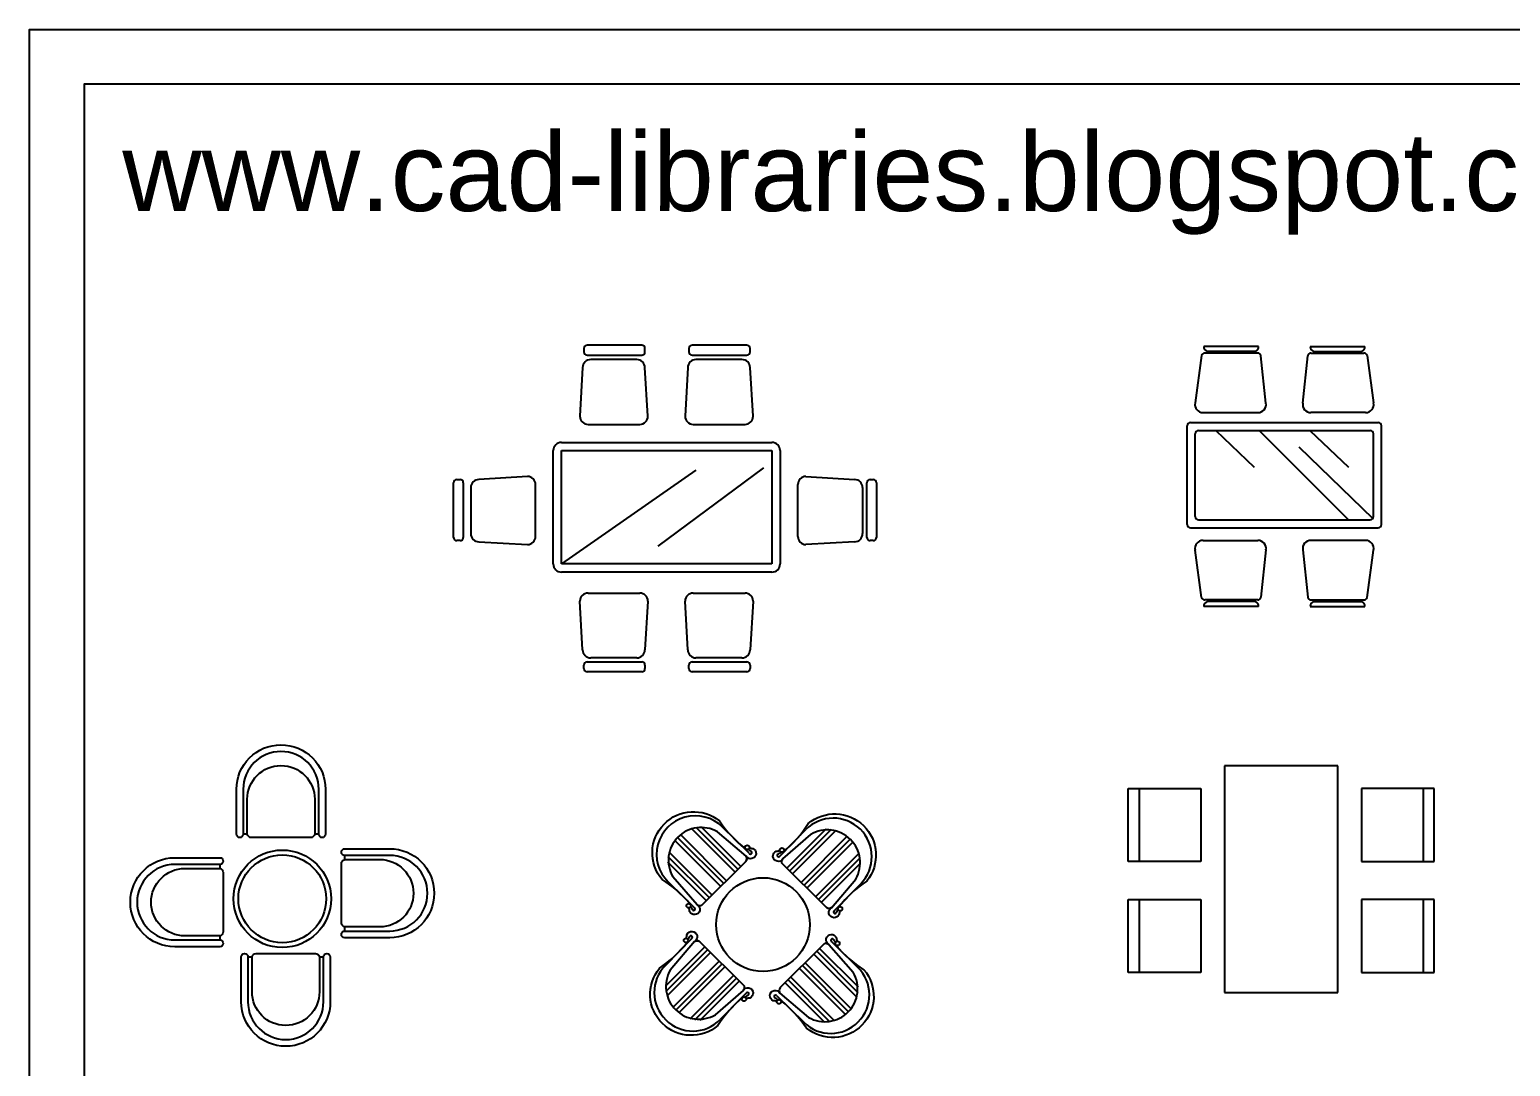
# Model space of a CAD drawing. Header units: inches. Extents: x 13 to 55.5, y 11.7 to 36.5.
# Drawn here: x 34.5 to 43.65, y 30.11 to 36.51 of the extents above; entities that cross this region are included whole.
import ezdxf

# ---------------------------------------------------------------- set-up
doc = ezdxf.new("R2010")
doc.units = ezdxf.units.IN
doc.header["$MEASUREMENT"] = 0
for name, color, linetype in [('02', 2, 'Continuous'), ('4', 4, 'Continuous'), ('kadrbm', 4, 'Continuous')]:
    doc.layers.add(name, color=color, linetype=linetype)
doc.styles.add('bmmm', font='swissel.ttf')

# ---------------------------------------------------------------- blocks, each defined once
blk = doc.blocks.new('kadrbm')
at = {"layer": 'kadrbm', "color": 4}
blk.add_lwpolyline([(0, 0), (0, 24.7972), (21, 24.7972), (21, 0), (0, 0)], close=True, dxfattribs=at)
blk.add_lwpolyline([(20.6631, 0.3257), (20.6631, 24.4603), (0.3369, 24.4603), (0.3369, 0.3257), (20.6631, 0.3257)], dxfattribs=at)
at = {"layer": 'kadrbm', "color": 211, "true_color": 0xf674fb, "style": 'bmmm'}
blk.add_text('www.cad-libraries.blogspot.com', height=0.485134, dxfattribs=at).set_placement((0.5726, 23.6772))

msp = doc.modelspace()

# ---------------------------------------------------------------- linework, layer by layer
at = {"layer": '02'}
for p, q in [((37.9233, 34.54), (37.9233, 34.5199)), ((38.2812, 34.56), (37.9433, 34.56)), ((37.9433, 34.4999), (38.2812, 34.4999)), ((38.2507, 34.4719), (37.9664, 34.4719)), ((38.3012, 34.5199), (38.3012, 34.54)), ((38.5728, 34.54), (38.5728, 34.5199)), ((38.9306, 34.56), (38.5928, 34.56)), ((38.5928, 34.4999), (38.9306, 34.4999)), ((38.9001, 34.4719), (38.6158, 34.4719)), ((38.9506, 34.5199), (38.9506, 34.54)), ((41.7386, 34.4962), (41.6984, 34.2043)), ((41.7519, 34.552), (41.7519, 34.5526)), ((42.0901, 34.5526), (41.7519, 34.5526)), ((42.085, 34.5121), (41.7582, 34.5121)), ((42.0701, 34.5221), (41.7719, 34.5221)), ((42.0901, 34.552), (42.0901, 34.5526)), ((42.1354, 34.2028), (42.1047, 34.4956)), ((42.3633, 34.2028), (42.394, 34.4956)), ((42.4086, 34.552), (42.4086, 34.5526)), ((42.4086, 34.5526), (42.7469, 34.5526)), ((42.4137, 34.5121), (42.7405, 34.5121)), ((42.4286, 34.5221), (42.7269, 34.5221)), ((42.7469, 34.552), (42.7469, 34.5526)), ((42.7601, 34.4962), (42.8003, 34.2043)), ((37.9164, 34.4219), (37.8994, 34.1219)), ((38.3194, 34.1219), (38.3007, 34.4219)), ((38.5658, 34.4219), (38.5489, 34.1219)), ((38.9689, 34.1219), (38.9501, 34.4219)), ((41.7475, 34.1445), (42.0861, 34.1445)), ((42.7512, 34.1445), (42.4126, 34.1445)), ((37.9494, 34.0719), (38.2694, 34.0719)), ((38.5989, 34.0719), (38.9189, 34.0719)), ((41.6493, 33.4533), (41.6493, 34.0633)), ((41.6694, 34.0833), (42.8294, 34.0829)), ((41.7194, 34.0333), (42.7794, 34.033)), ((41.8256, 34.0332), (42.0638, 33.8071)), ((42.0944, 34.0331), (42.6446, 33.483)), ((42.4063, 34.0331), (42.6444, 33.8071)), ((42.8493, 33.4529), (42.8493, 34.0629)), ((37.7853, 33.9599), (39.0853, 33.9599)), ((41.6993, 33.5033), (41.6993, 34.0133)), ((42.3392, 33.9332), (42.7954, 33.491)), ((42.7993, 33.503), (42.7993, 34.013)), ((37.7353, 33.2099), (37.7353, 33.9099)), ((37.7853, 33.2099), (37.7853, 33.9099)), ((37.7853, 33.9099), (39.0853, 33.9099)), ((39.0853, 33.9099), (39.0853, 33.2099)), ((39.1353, 33.9099), (39.1353, 33.2099)), ((37.5755, 33.75), (37.2755, 33.7313)), ((38.615, 33.7896), (37.7853, 33.2099)), ((39.0332, 33.8026), (38.3798, 33.3196)), ((39.2951, 33.75), (39.5951, 33.7313)), ((37.1192, 33.3739), (37.1192, 33.7118)), ((37.1392, 33.7318), (37.1593, 33.7318)), ((37.1793, 33.7118), (37.1793, 33.3739)), ((37.2255, 33.6813), (37.2255, 33.397)), ((37.6255, 33.38), (37.6255, 33.7)), ((39.2451, 33.38), (39.2451, 33.7)), ((39.6451, 33.6813), (39.6451, 33.397)), ((39.6707, 33.3739), (39.6707, 33.7118)), ((39.6907, 33.7318), (39.7108, 33.7318)), ((39.7308, 33.7118), (39.7308, 33.3739)), ((41.7193, 33.4833), (42.7793, 33.483)), ((41.6693, 33.4333), (42.8293, 33.4329)), ((37.1593, 33.3539), (37.1392, 33.3539)), ((37.2755, 33.347), (37.5755, 33.33)), ((39.5951, 33.347), (39.2951, 33.33)), ((39.7108, 33.3539), (39.6907, 33.3539)), ((41.7386, 33.0035), (41.6984, 33.2953)), ((41.7475, 33.3551), (42.0861, 33.3551)), ((42.1354, 33.2969), (42.1047, 33.0041)), ((42.3633, 33.2969), (42.394, 33.0041)), ((42.7512, 33.3551), (42.4126, 33.3551)), ((42.7601, 33.0035), (42.8003, 33.2953)), ((39.0853, 33.2099), (37.7853, 33.2099)), ((39.0853, 33.1599), (37.7853, 33.1599)), ((37.9494, 33.0304), (38.2694, 33.0304)), ((38.5989, 33.0304), (38.9189, 33.0304)), ((37.9164, 32.6804), (37.8994, 32.9804)), ((38.3194, 32.9804), (38.3007, 32.6804)), ((38.5658, 32.6804), (38.5489, 32.9804)), ((38.9689, 32.9804), (38.9501, 32.6804)), ((41.7519, 32.9476), (41.7519, 32.9471)), ((42.0901, 32.9471), (41.7519, 32.9471)), ((42.085, 32.9875), (41.7582, 32.9875)), ((42.0701, 32.9775), (41.7719, 32.9775)), ((42.0901, 32.9476), (42.0901, 32.9471)), ((42.4086, 32.9476), (42.4086, 32.9471)), ((42.4086, 32.9471), (42.7469, 32.9471)), ((42.4137, 32.9875), (42.7405, 32.9875)), ((42.4286, 32.9775), (42.7269, 32.9775)), ((42.7469, 32.9476), (42.7469, 32.9471)), ((37.9233, 32.5647), (37.9233, 32.5848)), ((37.9433, 32.6048), (38.2812, 32.6048)), ((38.2507, 32.6304), (37.9664, 32.6304)), ((38.3012, 32.5848), (38.3012, 32.5647)), ((38.5728, 32.5647), (38.5728, 32.5848)), ((38.5928, 32.6048), (38.9306, 32.6048)), ((38.9001, 32.6304), (38.6158, 32.6304)), ((38.9506, 32.5848), (38.9506, 32.5647)), ((38.2812, 32.5447), (37.9433, 32.5447)), ((38.9306, 32.5447), (38.5928, 32.5447)), ((41.8798, 31.9633), (41.8798, 30.5633)), ((42.5798, 31.9633), (41.8798, 31.9633)), ((42.5798, 30.5633), (42.5798, 31.9633)), ((41.2843, 31.8231), (41.7343, 31.8231)), ((41.2843, 31.3731), (41.2843, 31.8231)), ((41.3527, 31.8233), (41.3527, 31.3738)), ((41.7343, 31.8231), (41.7343, 31.3731)), ((42.7253, 31.8231), (42.7253, 31.3731)), ((43.1753, 31.8231), (42.7253, 31.8231)), ((43.1068, 31.8233), (43.1068, 31.3738)), ((43.1753, 31.3731), (43.1753, 31.8231)), ((41.7343, 31.3731), (41.2843, 31.3731)), ((42.7253, 31.3731), (43.1753, 31.3731)), ((41.2843, 31.1384), (41.7343, 31.1384)), ((41.2843, 30.6884), (41.2843, 31.1384)), ((41.3527, 31.1386), (41.3527, 30.6891)), ((41.7343, 31.1384), (41.7343, 30.6884)), ((42.7253, 31.1384), (42.7253, 30.6884)), ((43.1753, 31.1384), (42.7253, 31.1384)), ((43.1068, 31.1386), (43.1068, 30.6891)), ((43.1753, 30.6884), (43.1753, 31.1384)), ((41.7343, 30.6884), (41.2843, 30.6884)), ((42.7253, 30.6884), (43.1753, 30.6884)), ((41.8798, 30.5633), (42.5798, 30.5633))]:
    msp.add_line(p, q, dxfattribs=at)
for points in [[(35.7787, 31.8186, -1), (36.3285, 31.8186), (36.3285, 31.5412, -1), (36.2869, 31.5412), (36.2619, 31.5412, -0.354554), (36.2369, 31.5204)], [(36.2869, 31.5412), (36.2869, 31.8186, 1), (35.8204, 31.8186)], [(35.8454, 31.5412), (35.8454, 31.7569, -1), (36.2619, 31.7569), (36.2619, 31.5412)], [(36.2369, 31.5204), (35.8704, 31.5204, -0.354554), (35.8454, 31.5412), (35.8204, 31.5412, -1), (35.7787, 31.5412), (35.7787, 31.8186, -0.414214)], [(38.5796, 31.1094, 0.086905), (38.4069, 31.2619, -0.911633), (38.7611, 31.6236, 0.079627), (38.9229, 31.4504, 0.882317)], [(39.1561, 31.4339, 0.086905), (39.3085, 31.6067, -0.911633), (39.6703, 31.2525, 0.079627), (39.497, 31.0906, 0.882317)], [(38.9455, 31.4582, 0.111504), (38.9674, 31.4535, -1.374703), (38.9261, 31.4058, -0.357787), (38.9233, 31.3727), (38.6511, 31.1005, -0.292392), (38.6242, 31.1063, -1.374703), (38.5765, 31.065, 0.111504), (38.5718, 31.0869, -1.595112)], [(35.6966, 31.305), (35.6966, 30.9385, -0.354554), (35.6758, 30.9135), (35.6758, 30.8885, -1), (35.6758, 30.8468), (35.3984, 30.8468, -1), (35.3984, 31.3966), (35.6758, 31.3966, -1), (35.6758, 31.355), (35.6758, 31.33, -0.354554), (35.6966, 31.305)], [(36.4265, 31.3604, -0.354554), (36.4473, 31.3854), (36.4473, 31.4104, -1), (36.4473, 31.452), (36.7248, 31.452, -1), (36.7248, 30.9023), (36.4473, 30.9023, -1), (36.4473, 30.9439), (36.4473, 30.9689, -0.354554), (36.4265, 30.9939), (36.4265, 31.3604)], [(36.4473, 30.9439), (36.7248, 30.9439, 1), (36.7248, 31.4104), (36.4473, 31.4104)], [(36.4473, 31.3854), (36.663, 31.3854, -1), (36.663, 30.9689), (36.4473, 30.9689)], [(39.5049, 31.0681, 0.111504), (39.5002, 31.0462, -1.374703), (39.4525, 31.0875, -0.357787), (39.4194, 31.0903), (39.1472, 31.3625, -0.292392), (39.1529, 31.3894, -1.374703), (39.1116, 31.4371, 0.111504), (39.1335, 31.4418, -1.595112)], [(35.6758, 31.355), (35.3984, 31.355, 1), (35.3984, 30.8885), (35.6758, 30.8885)], [(35.6758, 30.9135), (35.4601, 30.9135, -1), (35.4601, 31.33), (35.6758, 31.33)], [(38.5553, 30.8988, 0.111504), (38.56, 30.9207, -1.374703), (38.6078, 30.8794, -0.357787), (38.6408, 30.8766), (38.913, 30.6044, -0.292392), (38.9073, 30.5776, -1.374703), (38.9486, 30.5298, 0.111504), (38.9267, 30.5251, -1.595112)], [(39.1369, 30.5942), (39.4091, 30.8664, -0.292392), (39.436, 30.8606, -1.374703), (39.4837, 30.902, 0.111504), (39.4884, 30.88, -1.595112)], [(38.9041, 30.533, 0.086905), (38.7517, 30.3602, -0.911633), (38.3899, 30.7144, 0.079627), (38.5632, 30.8763, 0.882317)], [(39.4806, 30.8575, 0.086905), (39.6533, 30.705, -0.911633), (39.2991, 30.3433, 0.079627), (39.1373, 30.5165, 0.882317)], [(36.2661, 30.8053, -0.354554), (36.2911, 30.7844), (36.3161, 30.7844, -1), (36.3578, 30.7844), (36.3578, 30.507, -1), (35.808, 30.507), (35.808, 30.7844, -1), (35.8496, 30.7844), (35.8746, 30.7844, -0.354554), (35.8996, 30.8053), (36.2661, 30.8053)], [(35.8496, 30.7844), (35.8496, 30.507, 1), (36.3161, 30.507), (36.3161, 30.7844)], [(36.2911, 30.7844), (36.2911, 30.5687, -1), (35.8746, 30.5687), (35.8746, 30.7844)], [(39.1147, 30.5087, 0.111504), (39.0928, 30.5134, -1.374703), (39.1341, 30.5611, -0.357787)]]:
    msp.add_lwpolyline(points, format="xyb", dxfattribs=at)
for points in [[(35.8204, 31.8186), (35.8204, 31.5412)], [(38.9261, 31.4058), (38.7487, 31.5562)], [(38.944, 31.424), (38.7786, 31.5865)], [(39.1318, 31.4043), (39.2943, 31.5697)], [(39.1529, 31.3894), (39.3246, 31.5398)], [(38.6242, 31.1063), (38.4737, 31.2779)], [(38.6093, 31.0851), (38.4438, 31.2477)], [(39.4525, 31.0875), (39.6029, 31.2649)], [(39.4706, 31.0695), (39.6331, 31.235)], [(38.5896, 30.8974), (38.4271, 30.7319)], [(38.6078, 30.8794), (38.4573, 30.702)], [(39.436, 30.8606), (39.5865, 30.689)], [(39.4509, 30.8818), (39.6164, 30.7192)], [(38.9073, 30.5776), (38.7356, 30.4271)], [(38.9284, 30.5626), (38.7659, 30.3972)], [(39.1162, 30.5429), (39.2816, 30.3804)], [(39.1341, 30.5611), (39.3115, 30.4107)]]:
    msp.add_lwpolyline(points, dxfattribs=at)
for centre, radius in [((38.9323, 31.4598), 0.0133), ((39.1467, 31.4433), 0.0133), ((36.0616, 31.1428), 0.301), ((36.0616, 31.1428), 0.271), ((39.0301, 30.9835), 0.2893), ((38.5703, 31.1), 0.0133), ((39.5064, 31.0812), 0.0133), ((38.5538, 30.8857), 0.0133), ((39.49, 30.8669), 0.0133), ((38.9135, 30.5236), 0.0133), ((39.1279, 30.5072), 0.0133)]:
    msp.add_circle(centre, radius, dxfattribs=at)
for centre, radius, start, end in [((37.9664, 34.4219), 0.05, 90, 180), ((37.9433, 34.54), 0.02, 90, 180), ((37.9433, 34.5199), 0.02, 180, 270), ((38.2507, 34.4219), 0.05, 0, 90), ((38.2812, 34.54), 0.02, 0, 90), ((38.2812, 34.5199), 0.02, 270, 0), ((38.6158, 34.4219), 0.05, 90, 180), ((38.5928, 34.54), 0.02, 90, 180), ((38.5928, 34.5199), 0.02, 180, 270), ((38.9001, 34.4219), 0.05, 0, 90), ((38.9306, 34.54), 0.02, 0, 90), ((38.9306, 34.5199), 0.02, 270, 0), ((41.7582, 34.4921), 0.02, 90, 168.3476), ((41.7824, 34.5508), 0.0305, 177.69895, 249.85862), ((42.0596, 34.5508), 0.0305, 290.14138, 2.30105), ((42.085, 34.4921), 0.02, 9.82995, 90), ((42.4137, 34.4921), 0.02, 90, 170.17005), ((42.4391, 34.5508), 0.0305, 177.69895, 249.85862), ((42.7163, 34.5508), 0.0305, 290.14138, 2.30105), ((42.7405, 34.4921), 0.02, 11.6524, 90), ((41.7475, 34.1945), 0.05, 168.70118, 270), ((42.0861, 34.1945), 0.05, 270, 9.5308), ((42.4126, 34.1945), 0.05, 170.4692, 270), ((42.7512, 34.1945), 0.05, 270, 11.29882), ((37.9494, 34.1219), 0.05, 180, 270), ((38.2694, 34.1219), 0.05, 270, 0), ((38.5989, 34.1219), 0.05, 180, 270), ((38.9189, 34.1219), 0.05, 270, 0), ((41.6693, 34.0633), 0.02, 89.98387, 180), ((41.7193, 34.0133), 0.02, 89.98387, 180), ((42.7793, 34.013), 0.02, 0, 89.98387), ((42.8293, 34.0629), 0.02, 0, 89.98387), ((37.7853, 33.9099), 0.05, 90, 180), ((39.0853, 33.9099), 0.05, 0, 90), ((37.5755, 33.7), 0.05, 0, 90), ((39.2951, 33.7), 0.05, 90, 180), ((37.1392, 33.7118), 0.02, 90, 180), ((37.1593, 33.7118), 0.02, 0, 90), ((37.2755, 33.6813), 0.05, 90, 180), ((39.5951, 33.6813), 0.05, 0, 90), ((39.6907, 33.7118), 0.02, 90, 180), ((39.7108, 33.7118), 0.02, 0, 90), ((41.7193, 33.5033), 0.02, 180, 269.98387), ((42.7793, 33.503), 0.02, 269.98387, 0), ((37.2755, 33.397), 0.05, 180, 270), ((37.5755, 33.38), 0.05, 270, 0), ((39.2951, 33.38), 0.05, 180, 270), ((39.5951, 33.397), 0.05, 270, 0), ((41.6693, 33.4533), 0.02, 180, 269.98387), ((42.8293, 33.4529), 0.02, 269.98387, 0), ((37.1392, 33.3739), 0.02, 180, 270), ((37.1593, 33.3739), 0.02, 270, 0), ((39.6907, 33.3739), 0.02, 180, 270), ((39.7108, 33.3739), 0.02, 270, 0), ((41.7475, 33.3051), 0.05, 90, 191.29882), ((42.0861, 33.3051), 0.05, 350.4692, 90), ((42.4126, 33.3051), 0.05, 90, 189.5308), ((42.7512, 33.3051), 0.05, 348.70118, 90), ((37.7853, 33.2099), 0.05, 180, 270), ((39.0853, 33.2099), 0.05, 270, 0), ((37.9494, 32.9804), 0.05, 90, 180), ((38.2694, 32.9804), 0.05, 0, 90), ((38.5989, 32.9804), 0.05, 90, 180), ((38.9189, 32.9804), 0.05, 0, 90), ((41.7582, 33.0075), 0.02, 191.6524, 270), ((41.7824, 32.9488), 0.0305, 110.14138, 182.30105), ((42.0596, 32.9488), 0.0305, 357.69895, 69.85862), ((42.085, 33.0075), 0.02, 270, 350.17005), ((42.4137, 33.0075), 0.02, 189.82995, 270), ((42.4391, 32.9488), 0.0305, 110.14138, 182.30105), ((42.7163, 32.9488), 0.0305, 357.69895, 69.85862), ((42.7405, 33.0075), 0.02, 270, 348.3476), ((37.9664, 32.6804), 0.05, 180, 270), ((38.2507, 32.6804), 0.05, 270, 0), ((38.6158, 32.6804), 0.05, 180, 270), ((38.9001, 32.6804), 0.05, 270, 0), ((37.9433, 32.5848), 0.02, 90, 180), ((37.9433, 32.5647), 0.02, 180, 270), ((38.2812, 32.5848), 0.02, 0, 90), ((38.2812, 32.5647), 0.02, 270, 0), ((38.5928, 32.5848), 0.02, 90, 180), ((38.5928, 32.5647), 0.02, 180, 270), ((38.9306, 32.5848), 0.02, 0, 90), ((38.9306, 32.5647), 0.02, 270, 0), ((38.6112, 31.4171), 0.2381, 45.35041, 225.35041), ((39.4637, 31.4024), 0.2381, 315.35041, 135.35041), ((38.6482, 31.3806), 0.2024, 60.22019, 210.48064), ((39.4272, 31.3654), 0.2024, 330.22019, 120.48064), ((38.9051, 31.3906), 0.0255, 315.35041, 45.35041), ((38.982, 31.4877), 0.0581, 222.50074, 247.63446), ((38.9523, 31.4283), 0.00939, 207.75382, 36.40719), ((39.1267, 31.4119), 0.00939, 143.59281, 332.24618), ((39.097, 31.4712), 0.0581, 292.36554, 317.49926), ((38.5423, 31.0503), 0.0581, 22.36555, 47.49926), ((39.4373, 31.1084), 0.0255, 225.35041, 315.35041), ((38.6017, 31.08), 0.00939, 233.59281, 62.24618), ((39.475, 31.0612), 0.00939, 117.75382, 306.40719), ((39.5343, 31.0316), 0.0581, 132.50074, 157.63445), ((38.5259, 30.9354), 0.0581, 312.50074, 337.63445), ((38.5852, 30.9057), 0.00939, 297.75382, 126.40719), ((38.6229, 30.8585), 0.0255, 45.35041, 135.35041), ((39.4585, 30.8869), 0.00939, 53.59281, 242.24618), ((39.5179, 30.9166), 0.0581, 202.36555, 227.49926), ((38.5965, 30.5646), 0.2381, 135.35041, 315.35041), ((38.633, 30.6015), 0.2024, 150.22019, 300.48064), ((39.449, 30.5498), 0.2381, 225.35041, 45.35041), ((39.4121, 30.5863), 0.2024, 240.22019, 30.48064), ((38.9632, 30.4957), 0.0581, 112.36554, 137.49926), ((38.9335, 30.555), 0.00939, 323.59281, 152.24618), ((39.1079, 30.5386), 0.00939, 27.75382, 216.40719), ((39.1551, 30.5763), 0.0255, 135.35041, 225.35041), ((39.0782, 30.4792), 0.0581, 42.50074, 67.63446)]:
    msp.add_arc(centre, radius, start, end, dxfattribs=at)
at = {"layer": '4'}
for p, q in [((38.5906, 31.5746), (38.8579, 31.3073)), ((38.6197, 31.581), (38.8756, 31.325)), ((38.6531, 31.5829), (38.8933, 31.3427)), ((39.4174, 31.5727), (39.1772, 31.3325)), ((39.4508, 31.5707), (39.1949, 31.3148)), ((39.4798, 31.5644), (39.2125, 31.2971)), ((38.4849, 31.5035), (38.7695, 31.2189)), ((38.5026, 31.5212), (38.7872, 31.2366)), ((38.5203, 31.5389), (38.8049, 31.2543)), ((39.5502, 31.5286), (39.2656, 31.2441)), ((39.5679, 31.511), (39.2833, 31.2264)), ((39.5855, 31.4933), (39.3009, 31.2087)), ((38.4409, 31.3707), (38.6811, 31.1305)), ((38.4428, 31.4041), (38.6988, 31.1482)), ((38.4492, 31.4332), (38.7164, 31.1659)), ((39.6213, 31.4229), (39.354, 31.1556)), ((39.6276, 31.3939), (39.3717, 31.138)), ((39.6296, 31.3605), (39.3894, 31.1203)), ((38.4306, 30.6064), (38.6709, 30.8466)), ((38.4326, 30.573), (38.6885, 30.8289)), ((39.6174, 30.5628), (39.3614, 30.8187)), ((39.6193, 30.5962), (39.3791, 30.8364)), ((38.4389, 30.544), (38.7062, 30.8113)), ((38.4747, 30.4736), (38.7593, 30.7582)), ((38.4924, 30.4559), (38.7769, 30.7405)), ((38.51, 30.4383), (38.7946, 30.7229)), ((39.5576, 30.4457), (39.273, 30.7303)), ((39.5753, 30.4634), (39.2907, 30.748)), ((39.611, 30.5337), (39.3438, 30.801)), ((38.5804, 30.4025), (38.8477, 30.6698)), ((38.6094, 30.3962), (38.8654, 30.6521)), ((38.6428, 30.3942), (38.883, 30.6344)), ((39.4405, 30.3859), (39.1846, 30.6419)), ((39.4696, 30.3923), (39.2023, 30.6596)), ((39.5399, 30.428), (39.2553, 30.7126)), ((39.4071, 30.384), (39.1669, 30.6242))]:
    msp.add_line(p, q, dxfattribs=at)

# ---------------------------------------------------------------- block references
at = {"layer": 'kadrbm'}
msp.add_blockref('kadrbm', (34.5014, 11.7117), dxfattribs=at)

doc.saveas('drawing.dxf')
